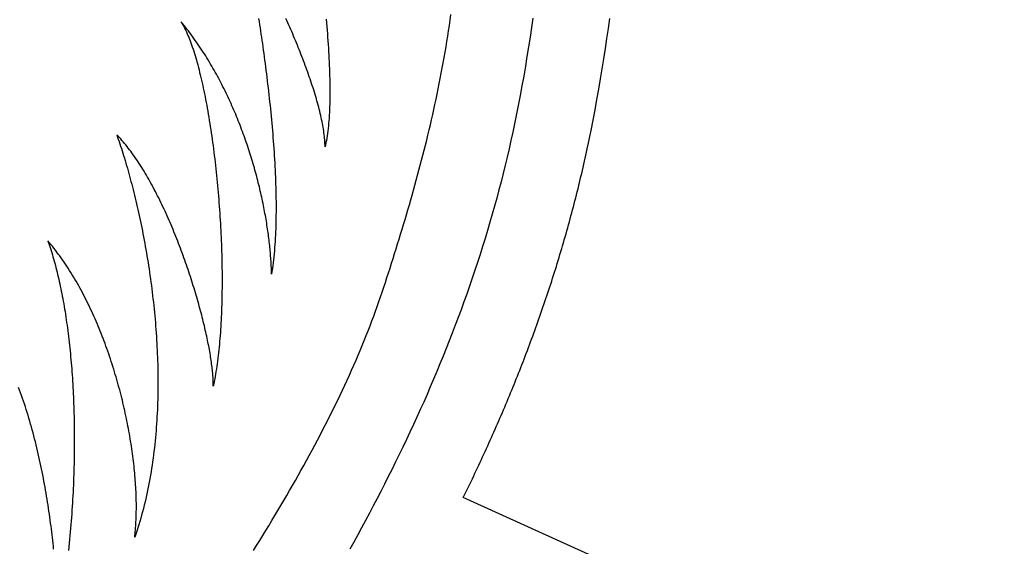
# Model space of a CAD drawing. Extents: x 5 to 105, y 2 to 136.
# Drawn here: x 87.6 to 104.4, y 55.57 to 64.69 of the extents above; entities that cross this region are included whole.
import ezdxf

# ---------------------------------------------------------------- set-up
doc = ezdxf.new("R2010")
doc.units = 0
doc.layers.get('0').update_dxf_attribs({"linetype": 'CONTINUOUS'})

msp = doc.modelspace()

# ---------------------------------------------------------------- linework, layer by layer
at = {"color": 7}
msp.add_lwpolyline([(104.3995, 52.2937), (95.2693, 56.4291)], dxfattribs=at)
for points in [[(91.735, 64.7024, 0), (91.7431, 64.6502, 0), (91.7512, 64.5975, 0), (91.7593, 64.5442, 0), (91.7674, 64.4903, 0), (91.7754, 64.436, 0), (91.7835, 64.3811, 0), (91.7915, 64.3258, 0), (91.7995, 64.2699, 0), (91.8075, 64.2137, 0), (91.8154, 64.1569, 0), (91.8233, 64.0998, 0), (91.8311, 64.0423, 0), (91.8389, 63.9843, 0), (91.8466, 63.926, 0), (91.8543, 63.8674, 0), (91.8618, 63.8084, 0), (91.8693, 63.7491, 0), (91.8767, 63.6895, 0), (91.884, 63.6296, 0), (91.8912, 63.5694, 0), (91.8983, 63.509, 0), (91.9053, 63.4484, 0), (91.9121, 63.3875, 0), (91.9189, 63.3264, 0), (91.9255, 63.2652, 0), (91.932, 63.2037, 0), (91.9384, 63.1421, 0), (91.9446, 63.0804, 0), (91.9506, 63.0186, 0), (91.9565, 62.9567, 0), (91.9622, 62.8946, 0), (91.9678, 62.8326, 0), (91.9732, 62.7704, 0), (91.9784, 62.7082, 0), (91.9834, 62.6461, 0), (91.9883, 62.5839, 0), (91.9929, 62.5217, 0), (91.9973, 62.4596, 0), (92.0016, 62.3975, 0), (92.0056, 62.3354, 0), (92.0094, 62.2735, 0), (92.0129, 62.2117, 0), (92.0163, 62.1499, 0), (92.0194, 62.0884, 0), (92.0222, 62.0269, 0), (92.0248, 61.9657, 0), (92.0272, 61.9046, 0), (92.0293, 61.8437, 0), (92.0311, 61.783, 0), (92.0326, 61.7226, 0), (92.0339, 61.6624, 0), (92.0349, 61.6025, 0), (92.0356, 61.5429, 0), (92.036, 61.4835, 0), (92.0361, 61.4245, 0), (92.0359, 61.3659, 0), (92.0354, 61.3076, 0), (92.0345, 61.2496, 0), (92.0334, 61.192, 0), (92.0319, 61.1349, 0), (92.0301, 61.0782, 0), (92.0279, 61.0219, 0), (92.0254, 60.966, 0), (92.0225, 60.9106, 0), (92.0193, 60.8557, 0), (92.0157, 60.8013, 0), (92.0117, 60.7475, 0), (92.0074, 60.6941, 0), (92.0027, 60.6414, 0), (91.9975, 60.5892, 0), (91.992, 60.5376, 0), (91.9861, 60.4865, 0), (91.9798, 60.4362, 0), (91.9731, 60.3864, 0), (91.966, 60.3373, 0), (91.9584, 60.2889, 0)], [(92.8838, 62.4892, 0), (92.8831, 62.5177, 0), (92.8819, 62.5466, 0), (92.8801, 62.576, 0), (92.8779, 62.6058, 0), (92.8752, 62.6361, 0), (92.872, 62.6668, 0), (92.8683, 62.698, 0), (92.8642, 62.7296, 0), (92.8597, 62.7616, 0), (92.8547, 62.794, 0), (92.8493, 62.8267, 0), (92.8434, 62.8599, 0), (92.8372, 62.8934, 0), (92.8305, 62.9272, 0), (92.8235, 62.9614, 0), (92.816, 62.9959, 0), (92.8082, 63.0308, 0), (92.8, 63.0659, 0), (92.7914, 63.1013, 0), (92.7824, 63.1371, 0), (92.7732, 63.173, 0), (92.7635, 63.2093, 0), (92.7536, 63.2458, 0), (92.7433, 63.2825, 0), (92.7327, 63.3195, 0), (92.7218, 63.3566, 0), (92.7106, 63.394, 0), (92.6991, 63.4316, 0), (92.6873, 63.4693, 0), (92.6752, 63.5072, 0), (92.6629, 63.5453, 0), (92.6503, 63.5835, 0), (92.6374, 63.6219, 0), (92.6243, 63.6603, 0), (92.611, 63.6989, 0), (92.5974, 63.7376, 0), (92.5837, 63.7764, 0), (92.5697, 63.8153, 0), (92.5555, 63.8542, 0), (92.5411, 63.8932, 0), (92.5265, 63.9322, 0), (92.5118, 63.9712, 0), (92.4968, 64.0103, 0), (92.4818, 64.0494, 0), (92.4665, 64.0885, 0), (92.4511, 64.1276, 0), (92.4356, 64.1666, 0), (92.4199, 64.2056, 0), (92.4042, 64.2446, 0), (92.3883, 64.2835, 0), (92.3723, 64.3224, 0), (92.3562, 64.3611, 0), (92.34, 64.3998, 0), (92.3237, 64.4384, 0), (92.3074, 64.4768, 0), (92.291, 64.5151, 0), (92.2745, 64.5533, 0), (92.258, 64.5914, 0), (92.2414, 64.6293, 0), (92.2248, 64.667, 0), (92.2082, 64.7045, 0)], [(92.9024, 64.6935, 0), (92.9079, 64.6302, 0), (92.9131, 64.5672, 0), (92.9181, 64.5043, 0), (92.923, 64.4418, 0), (92.9276, 64.3795, 0), (92.9319, 64.3176, 0), (92.936, 64.256, 0), (92.9399, 64.1948, 0), (92.9436, 64.134, 0), (92.9469, 64.0735, 0), (92.9501, 64.0135, 0), (92.9529, 63.954, 0), (92.9555, 63.8949, 0), (92.9578, 63.8363, 0), (92.9598, 63.7783, 0), (92.9616, 63.7208, 0), (92.963, 63.6638, 0), (92.9641, 63.6075, 0), (92.9649, 63.5517, 0), (92.9654, 63.4966, 0), (92.9656, 63.4421, 0), (92.9654, 63.3883, 0), (92.965, 63.3352, 0), (92.9641, 63.2829, 0), (92.963, 63.2313, 0), (92.9614, 63.1804, 0), (92.9595, 63.1303, 0), (92.9573, 63.0811, 0), (92.9547, 63.0327, 0), (92.9517, 62.9851, 0), (92.9483, 62.9384, 0), (92.9445, 62.8926, 0), (92.9403, 62.8478, 0), (92.9357, 62.8038, 0), (92.9307, 62.7609, 0), (92.9253, 62.7189, 0), (92.9195, 62.678, 0), (92.9133, 62.6381, 0), (92.9066, 62.5992, 0), (92.8994, 62.5615, 0), (92.8919, 62.5248, 0), (92.8838, 62.4892, 0)], [(93.8708, 59.9804, 0), (93.898, 60.063, 0), (93.9251, 60.1457, 0), (93.952, 60.2285, 0), (93.9788, 60.3114, 0), (94.0056, 60.3945, 0), (94.0322, 60.4776, 0), (94.0587, 60.5609, 0), (94.085, 60.6443, 0), (94.1112, 60.7278, 0), (94.1372, 60.8114, 0), (94.1631, 60.8951, 0), (94.1889, 60.979, 0), (94.2145, 61.0631, 0), (94.2399, 61.1473, 0), (94.2651, 61.2316, 0), (94.2901, 61.3161, 0), (94.315, 61.4007, 0), (94.3396, 61.4855, 0), (94.3641, 61.5705, 0), (94.3883, 61.6556, 0), (94.4124, 61.7409, 0), (94.4362, 61.8263, 0), (94.4597, 61.912, 0), (94.4831, 61.9978, 0), (94.5062, 62.0839, 0), (94.5291, 62.1701, 0), (94.5517, 62.2565, 0), (94.574, 62.3431, 0), (94.5961, 62.4299, 0), (94.6179, 62.5169, 0), (94.6395, 62.6041, 0), (94.6608, 62.6916, 0), (94.6817, 62.7793, 0), (94.7024, 62.8671, 0), (94.7228, 62.9553, 0), (94.7429, 63.0436, 0), (94.7626, 63.1322, 0), (94.7821, 63.221, 0), (94.8012, 63.3101, 0), (94.8199, 63.3994, 0), (94.8384, 63.4889, 0), (94.8565, 63.5788, 0), (94.8742, 63.6688, 0), (94.8916, 63.7592, 0), (94.9087, 63.8498, 0), (94.9253, 63.9406, 0), (94.9416, 64.0318, 0), (94.9575, 64.1232, 0), (94.9731, 64.2149, 0), (94.9882, 64.3069, 0), (95.0029, 64.3992, 0), (95.0173, 64.4918, 0), (95.0312, 64.5847, 0), (95.0447, 64.6779, 0), (95.0577, 64.7714, 0)], [(96.4733, 64.7127, 0), (96.4497, 64.5474, 0), (96.425, 64.3815, 0), (96.3991, 64.2148, 0), (96.3722, 64.0475, 0), (96.3442, 63.8796, 0), (96.315, 63.7109, 0), (96.2847, 63.5416, 0), (96.2533, 63.3715, 0), (96.2207, 63.2008, 0), (96.187, 63.0294, 0)], [(97.4788, 62.7707, 0), (97.5141, 62.9499, 0), (97.5482, 63.1284, 0), (97.5811, 63.3061, 0), (97.6128, 63.4831, 0), (97.6433, 63.6594, 0), (97.6727, 63.8349, 0), (97.7009, 64.0096, 0), (97.7279, 64.1837, 0), (97.7538, 64.357, 0), (97.7786, 64.5296, 0), (97.8023, 64.7015, 0)], [(91.9584, 60.2889, 0), (91.9578, 60.3157, 0), (91.9571, 60.3429, 0), (91.9562, 60.3703, 0), (91.9552, 60.398, 0), (91.954, 60.426, 0), (91.9526, 60.4543, 0), (91.951, 60.4828, 0), (91.9493, 60.5116, 0), (91.9475, 60.5406, 0), (91.9454, 60.5699, 0), (91.9432, 60.5995, 0), (91.9409, 60.6293, 0), (91.9383, 60.6593, 0), (91.9356, 60.6896, 0), (91.9327, 60.7201, 0), (91.9297, 60.7508, 0), (91.9265, 60.7818, 0), (91.9231, 60.813, 0), (91.9195, 60.8444, 0), (91.9158, 60.876, 0), (91.9119, 60.9078, 0), (91.9078, 60.9398, 0), (91.9036, 60.9721, 0), (91.8991, 61.0045, 0), (91.8945, 61.0371, 0), (91.8898, 61.07, 0), (91.8848, 61.103, 0), (91.8797, 61.1361, 0), (91.8744, 61.1695, 0), (91.8689, 61.203, 0), (91.8632, 61.2368, 0), (91.8574, 61.2706, 0), (91.8513, 61.3047, 0), (91.8451, 61.3388, 0), (91.8388, 61.3732, 0), (91.8322, 61.4077, 0), (91.8254, 61.4423, 0), (91.8185, 61.4771, 0), (91.8114, 61.512, 0), (91.8041, 61.5471, 0), (91.7966, 61.5822, 0), (91.7889, 61.6175, 0), (91.7811, 61.653, 0), (91.773, 61.6885, 0), (91.7648, 61.7242, 0), (91.7564, 61.7599, 0), (91.7478, 61.7958, 0), (91.739, 61.8318, 0), (91.73, 61.8678, 0), (91.7208, 61.904, 0), (91.7115, 61.9403, 0), (91.7019, 61.9766, 0), (91.6921, 62.013, 0), (91.6822, 62.0495, 0), (91.6721, 62.0861, 0), (91.6617, 62.1227, 0), (91.6512, 62.1594, 0), (91.6405, 62.1962, 0), (91.6296, 62.233, 0), (91.6185, 62.2698, 0), (91.6072, 62.3068, 0), (91.5957, 62.3437, 0), (91.584, 62.3807, 0), (91.5721, 62.4178, 0), (91.56, 62.4548, 0), (91.5477, 62.4919, 0), (91.5352, 62.529, 0), (91.5225, 62.5662, 0), (91.5096, 62.6033, 0), (91.4965, 62.6405, 0), (91.4831, 62.6777, 0), (91.4696, 62.7149, 0), (91.4559, 62.7521, 0), (91.442, 62.7892, 0), (91.4279, 62.8264, 0), (91.4135, 62.8636, 0), (91.399, 62.9007, 0), (91.3843, 62.9378, 0), (91.3693, 62.9749, 0), (91.3541, 63.012, 0), (91.3388, 63.0491, 0), (91.3232, 63.0861, 0), (91.3074, 63.123, 0), (91.2914, 63.1599, 0), (91.2752, 63.1968, 0), (91.2588, 63.2336, 0), (91.2421, 63.2704, 0), (91.2253, 63.3071, 0), (91.2082, 63.3437, 0), (91.191, 63.3803, 0), (91.1735, 63.4168, 0), (91.1558, 63.4532, 0), (91.1378, 63.4896, 0), (91.1197, 63.5258, 0), (91.1013, 63.562, 0), (91.0828, 63.5981, 0), (91.064, 63.634, 0), (91.045, 63.6699, 0), (91.0257, 63.7057, 0), (91.0063, 63.7413, 0), (90.9866, 63.7769, 0), (90.9667, 63.8123, 0), (90.9466, 63.8476, 0), (90.9263, 63.8828, 0), (90.9057, 63.9179, 0), (90.8849, 63.9528, 0), (90.8639, 63.9876, 0), (90.8427, 64.0222, 0), (90.8212, 64.0567, 0), (90.7995, 64.0911, 0), (90.7776, 64.1253, 0), (90.7554, 64.1593, 0), (90.7331, 64.1932, 0), (90.7105, 64.2269, 0), (90.6876, 64.2605, 0), (90.6646, 64.2938, 0), (90.6413, 64.327, 0), (90.6178, 64.36, 0), (90.594, 64.3929, 0), (90.57, 64.4255, 0), (90.5458, 64.458, 0), (90.5214, 64.4902, 0), (90.4967, 64.5223, 0), (90.4718, 64.5541, 0), (90.4466, 64.5857, 0), (90.4212, 64.6171, 0), (90.3956, 64.6483, 0)], [(90.3956, 64.6483, 0), (90.4091, 64.626, 0), (90.4226, 64.6026, 0), (90.436, 64.5782, 0), (90.4493, 64.5528, 0), (90.4625, 64.5265, 0), (90.4756, 64.4992, 0), (90.4887, 64.471, 0), (90.5016, 64.4418, 0), (90.5144, 64.4118, 0), (90.5272, 64.3808, 0), (90.5398, 64.3489, 0), (90.5523, 64.3162, 0), (90.5648, 64.2826, 0), (90.5771, 64.2482, 0), (90.5893, 64.2129, 0), (90.6015, 64.1769, 0), (90.6135, 64.14, 0), (90.6254, 64.1023, 0), (90.6372, 64.0639, 0), (90.6489, 64.0247, 0), (90.6604, 63.9847, 0), (90.6719, 63.944, 0), (90.6832, 63.9026, 0), (90.6945, 63.8605, 0), (90.7056, 63.8177, 0), (90.7165, 63.7743, 0), (90.7274, 63.7301, 0), (90.7382, 63.6853, 0), (90.7488, 63.6399, 0), (90.7593, 63.5939, 0), (90.7696, 63.5472, 0), (90.7799, 63.5, 0), (90.79, 63.4522, 0), (90.7999, 63.4038, 0), (90.8098, 63.3548, 0), (90.8195, 63.3053, 0), (90.829, 63.2553, 0), (90.8385, 63.2048, 0), (90.8478, 63.1538, 0), (90.8569, 63.1023, 0), (90.8659, 63.0504, 0), (90.8748, 62.9979, 0), (90.8835, 62.9451, 0), (90.8921, 62.8918, 0), (90.9005, 62.8381, 0), (90.9088, 62.784, 0), (90.9169, 62.7295, 0), (90.9249, 62.6747, 0), (90.9327, 62.6195, 0), (90.9404, 62.5639, 0), (90.9479, 62.508, 0), (90.9552, 62.4518, 0), (90.9624, 62.3953, 0), (90.9694, 62.3386, 0), (90.9763, 62.2815, 0), (90.983, 62.2242, 0), (90.9896, 62.1666, 0), (90.9959, 62.1088, 0), (91.0021, 62.0508, 0), (91.0082, 61.9926, 0), (91.014, 61.9342, 0), (91.0197, 61.8756, 0), (91.0252, 61.8168, 0), (91.0306, 61.7579, 0), (91.0358, 61.6989, 0), (91.0407, 61.6398, 0), (91.0455, 61.5805, 0), (91.0502, 61.5212, 0), (91.0546, 61.4617, 0), (91.0589, 61.4022, 0), (91.063, 61.3427, 0), (91.0668, 61.2831, 0), (91.0705, 61.2235, 0), (91.0741, 61.1639, 0), (91.0774, 61.1043, 0), (91.0805, 61.0447, 0), (91.0834, 60.9851, 0), (91.0862, 60.9256, 0), (91.0887, 60.8661, 0), (91.0911, 60.8068, 0), (91.0932, 60.7475, 0), (91.0951, 60.6883, 0), (91.0969, 60.6292, 0), (91.0984, 60.5703, 0), (91.0997, 60.5115, 0), (91.1009, 60.4528, 0), (91.1018, 60.3944, 0), (91.1025, 60.3361, 0), (91.103, 60.278, 0), (91.1033, 60.2201, 0), (91.1033, 60.1625, 0), (91.1032, 60.1051, 0), (91.1028, 60.0479, 0), (91.1022, 59.991, 0), (91.1014, 59.9344, 0), (91.1004, 59.8781, 0), (91.0991, 59.8221, 0), (91.0977, 59.7665, 0), (91.0959, 59.7112, 0), (91.094, 59.6562, 0), (91.0919, 59.6016, 0), (91.0895, 59.5473, 0), (91.0869, 59.4935, 0), (91.084, 59.4401, 0), (91.0809, 59.3871, 0), (91.0776, 59.3345, 0), (91.074, 59.2824, 0), (91.0702, 59.2307, 0), (91.0662, 59.1796, 0), (91.0619, 59.1289, 0), (91.0574, 59.0787, 0), (91.0526, 59.029, 0), (91.0476, 58.9799, 0), (91.0423, 58.9313, 0), (91.0368, 58.8833, 0), (91.0311, 58.8359, 0), (91.025, 58.789, 0), (91.0188, 58.7428, 0), (91.0123, 58.6971, 0), (91.0055, 58.6521, 0), (90.9984, 58.6078, 0), (90.9911, 58.5641, 0), (90.9836, 58.521, 0), (90.9758, 58.4787, 0), (90.9677, 58.437, 0), (90.9593, 58.3961, 0), (90.9507, 58.3559, 0)], [(96.1869, 63.0294, 0), (96.1575, 62.885, 0), (96.1272, 62.741, 0), (96.0959, 62.5975, 0), (96.0636, 62.4543, 0), (96.0304, 62.3115, 0), (95.9963, 62.1692, 0), (95.9612, 62.0272, 0), (95.9253, 61.8857, 0), (95.8885, 61.7446, 0), (95.8507, 61.6038, 0), (95.8121, 61.4635, 0), (95.7726, 61.3235, 0), (95.7323, 61.184, 0), (95.6911, 61.0449, 0), (95.6491, 60.9061, 0), (95.6062, 60.7678, 0), (95.5625, 60.6298, 0), (95.518, 60.4922, 0), (95.4726, 60.355, 0), (95.4265, 60.2182, 0), (95.3796, 60.0818, 0), (95.3319, 59.9458, 0), (95.2835, 59.8101, 0), (95.2342, 59.6748, 0), (95.1842, 59.5399, 0), (95.1335, 59.4054, 0), (95.082, 59.2713, 0), (95.0298, 59.1375, 0), (94.9769, 59.0041, 0), (94.9233, 58.8711, 0), (94.869, 58.7384, 0), (94.814, 58.6061, 0), (94.7583, 58.4742, 0), (94.7019, 58.3426, 0), (94.6449, 58.2114, 0), (94.5872, 58.0806, 0), (94.5288, 57.9501, 0), (94.4699, 57.82, 0), (94.4103, 57.6902, 0), (94.35, 57.5608, 0), (94.2892, 57.4318, 0), (94.2278, 57.3031, 0), (94.1657, 57.1747, 0), (94.1031, 57.0467, 0), (94.0399, 56.9191, 0), (93.9762, 56.7917, 0), (93.9118, 56.6648, 0), (93.847, 56.5382, 0), (93.7816, 56.4119, 0), (93.7156, 56.2859, 0), (93.6492, 56.1603, 0), (93.5822, 56.0351, 0), (93.5148, 55.9101, 0), (93.4468, 55.7855, 0), (93.3783, 55.6613, 0), (93.3094, 55.5373, 0)], [(90.9507, 58.3559, 0), (90.9511, 58.3757, 0), (90.9511, 58.396, 0), (90.9509, 58.4171, 0), (90.9504, 58.4387, 0), (90.9496, 58.4609, 0), (90.9486, 58.4837, 0), (90.9473, 58.5071, 0), (90.9457, 58.5311, 0), (90.9438, 58.5556, 0), (90.9417, 58.5807, 0), (90.9393, 58.6064, 0), (90.9366, 58.6325, 0), (90.9337, 58.6592, 0), (90.9305, 58.6865, 0), (90.9271, 58.7142, 0), (90.9234, 58.7424, 0), (90.9194, 58.7711, 0), (90.9152, 58.8003, 0), (90.9107, 58.83, 0), (90.906, 58.8601, 0), (90.901, 58.8907, 0), (90.8958, 58.9217, 0), (90.8903, 58.9531, 0), (90.8846, 58.985, 0), (90.8787, 59.0172, 0), (90.8725, 59.0499, 0), (90.866, 59.0829, 0), (90.8593, 59.1164, 0), (90.8524, 59.1502, 0), (90.8453, 59.1843, 0), (90.8379, 59.2188, 0), (90.8302, 59.2537, 0), (90.8224, 59.2889, 0), (90.8143, 59.3244, 0), (90.806, 59.3602, 0), (90.7974, 59.3964, 0), (90.7887, 59.4328, 0), (90.7797, 59.4695, 0), (90.7705, 59.5065, 0), (90.7611, 59.5437, 0), (90.7514, 59.5812, 0), (90.7416, 59.619, 0), (90.7315, 59.657, 0), (90.7212, 59.6952, 0), (90.7107, 59.7336, 0), (90.7, 59.7722, 0), (90.6891, 59.811, 0), (90.6779, 59.8501, 0), (90.6666, 59.8892, 0), (90.6551, 59.9286, 0), (90.6434, 59.9681, 0), (90.6314, 60.0078, 0), (90.6193, 60.0476, 0), (90.607, 60.0875, 0), (90.5944, 60.1275, 0), (90.5817, 60.1677, 0), (90.5688, 60.208, 0), (90.5557, 60.2483, 0), (90.5424, 60.2887, 0), (90.5289, 60.3292, 0), (90.5153, 60.3698, 0), (90.5014, 60.4104, 0), (90.4874, 60.451, 0), (90.4732, 60.4917, 0), (90.4588, 60.5324, 0), (90.4442, 60.5732, 0), (90.4295, 60.6139, 0), (90.4146, 60.6546, 0), (90.3995, 60.6953, 0), (90.3842, 60.7359, 0), (90.3688, 60.7766, 0), (90.3532, 60.8172, 0), (90.3374, 60.8577, 0), (90.3215, 60.8982, 0), (90.3054, 60.9385, 0), (90.2892, 60.9789, 0), (90.2728, 61.0191, 0), (90.2562, 61.0592, 0), (90.2395, 61.0992, 0), (90.2226, 61.139, 0), (90.2056, 61.1788, 0), (90.1884, 61.2184, 0), (90.1711, 61.2578, 0), (90.1536, 61.2971, 0), (90.136, 61.3362, 0), (90.1182, 61.3751, 0), (90.1003, 61.4138, 0), (90.0822, 61.4524, 0), (90.064, 61.4907, 0), (90.0457, 61.5288, 0), (90.0272, 61.5667, 0), (90.0086, 61.6043, 0), (89.9899, 61.6417, 0), (89.971, 61.6788, 0), (89.952, 61.7156, 0), (89.9329, 61.7522, 0), (89.9136, 61.7885, 0), (89.8942, 61.8245, 0), (89.8747, 61.8602, 0), (89.8551, 61.8955, 0), (89.8354, 61.9306, 0), (89.8155, 61.9653, 0), (89.7955, 61.9996, 0), (89.7754, 62.0336, 0), (89.7552, 62.0672, 0), (89.7349, 62.1005, 0), (89.7144, 62.1334, 0), (89.6939, 62.1658, 0), (89.6732, 62.1979, 0), (89.6525, 62.2296, 0), (89.6316, 62.2608, 0), (89.6107, 62.2916, 0), (89.5896, 62.3219, 0), (89.5684, 62.3518, 0), (89.5472, 62.3813, 0), (89.5258, 62.4102, 0), (89.5044, 62.4387, 0), (89.4828, 62.4667, 0), (89.4612, 62.4942, 0), (89.4395, 62.5212, 0), (89.4176, 62.5476, 0), (89.3957, 62.5736, 0), (89.3738, 62.5989, 0), (89.3517, 62.6238, 0), (89.3295, 62.648, 0), (89.3073, 62.6718, 0), (89.285, 62.6949, 0)], [(89.285, 62.6949, 0), (89.2981, 62.6572, 0), (89.3112, 62.619, 0), (89.3243, 62.5802, 0), (89.3374, 62.5409, 0), (89.3505, 62.501, 0), (89.3636, 62.4606, 0), (89.3766, 62.4197, 0), (89.3896, 62.3783, 0), (89.4026, 62.3364, 0), (89.4155, 62.294, 0), (89.4284, 62.2511, 0), (89.4413, 62.2078, 0), (89.4541, 62.1639, 0), (89.4668, 62.1196, 0), (89.4795, 62.0748, 0), (89.4922, 62.0295, 0), (89.5047, 61.9838, 0), (89.5172, 61.9377, 0), (89.5297, 61.8911, 0), (89.542, 61.8441, 0), (89.5543, 61.7967, 0), (89.5665, 61.7488, 0), (89.5786, 61.7006, 0), (89.5906, 61.6519, 0), (89.6026, 61.6028, 0), (89.6144, 61.5534, 0), (89.6261, 61.5035, 0), (89.6377, 61.4533, 0), (89.6492, 61.4028, 0), (89.6606, 61.3518, 0), (89.6719, 61.3005, 0), (89.683, 61.2489, 0), (89.694, 61.1969, 0), (89.7049, 61.1446, 0), (89.7157, 61.0919, 0), (89.7263, 61.0389, 0), (89.7368, 60.9856, 0), (89.7471, 60.932, 0), (89.7572, 60.8781, 0), (89.7673, 60.8239, 0), (89.7771, 60.7694, 0), (89.7868, 60.7147, 0), (89.7963, 60.6596, 0), (89.8057, 60.6043, 0), (89.8149, 60.5488, 0), (89.8239, 60.4929, 0), (89.8327, 60.4368, 0), (89.8413, 60.3805, 0), (89.8497, 60.324, 0), (89.858, 60.2672, 0), (89.866, 60.2102, 0), (89.8739, 60.153, 0), (89.8815, 60.0956, 0), (89.8889, 60.0379, 0), (89.8962, 59.9801, 0), (89.9031, 59.9221, 0), (89.9099, 59.8639, 0), (89.9165, 59.8056, 0), (89.9228, 59.747, 0), (89.9289, 59.6883, 0), (89.9347, 59.6295, 0), (89.9403, 59.5705, 0), (89.9456, 59.5114, 0), (89.9507, 59.4521, 0), (89.9556, 59.3927, 0), (89.9602, 59.3332, 0), (89.9645, 59.2736, 0), (89.9686, 59.2139, 0), (89.9723, 59.1541, 0), (89.9759, 59.0941, 0), (89.9791, 59.0341, 0), (89.982, 58.974, 0), (89.9847, 58.9139, 0), (89.9871, 58.8537, 0), (89.9892, 58.7934, 0), (89.991, 58.733, 0), (89.9924, 58.6727, 0), (89.9936, 58.6122, 0), (89.9945, 58.5518, 0), (89.995, 58.4913, 0), (89.9953, 58.4308, 0), (89.9952, 58.3703, 0), (89.9948, 58.3098, 0), (89.994, 58.2493, 0), (89.993, 58.1888, 0), (89.9915, 58.1283, 0), (89.9898, 58.0678, 0), (89.9877, 58.0074, 0), (89.9852, 57.947, 0), (89.9824, 57.8866, 0), (89.9793, 57.8263, 0), (89.9757, 57.766, 0), (89.9718, 57.7059, 0), (89.9676, 57.6457, 0), (89.9629, 57.5857, 0), (89.9579, 57.5257, 0), (89.9525, 57.4658, 0), (89.9468, 57.406, 0), (89.9406, 57.3464, 0), (89.934, 57.2868, 0), (89.9271, 57.2273, 0), (89.9197, 57.168, 0), (89.9119, 57.1088, 0), (89.9038, 57.0497, 0), (89.8952, 56.9908, 0), (89.8862, 56.9321, 0), (89.8767, 56.8734, 0), (89.8669, 56.815, 0), (89.8566, 56.7567, 0), (89.8459, 56.6986, 0), (89.8347, 56.6407, 0), (89.8231, 56.5829, 0), (89.8111, 56.5254, 0), (89.7986, 56.4681, 0), (89.7856, 56.411, 0), (89.7722, 56.3541, 0), (89.7584, 56.2974, 0), (89.7441, 56.2409, 0), (89.7293, 56.1847, 0), (89.714, 56.1288, 0), (89.6983, 56.0731, 0), (89.682, 56.0176, 0), (89.6653, 55.9624, 0), (89.6481, 55.9075, 0), (89.6304, 55.8528, 0), (89.6122, 55.7985, 0), (89.5935, 55.7444, 0)], [(95.2693, 56.4291, 0), (95.2923, 56.4757, 0), (95.3152, 56.5224, 0), (95.338, 56.5692, 0), (95.3608, 56.616, 0), (95.3835, 56.6628, 0), (95.4061, 56.7097, 0), (95.4286, 56.7567, 0), (95.4511, 56.8037, 0), (95.4735, 56.8507, 0), (95.4958, 56.8978, 0), (95.518, 56.9449, 0), (95.5402, 56.9921, 0), (95.5623, 57.0394, 0), (95.5843, 57.0867, 0), (95.6062, 57.134, 0), (95.6281, 57.1814, 0), (95.6499, 57.2288, 0), (95.6716, 57.2763, 0), (95.6932, 57.3238, 0), (95.7147, 57.3714, 0), (95.7362, 57.4191, 0), (95.7576, 57.4668, 0), (95.7789, 57.5145, 0), (95.8001, 57.5623, 0), (95.8213, 57.6101, 0), (95.8423, 57.658, 0), (95.8633, 57.7059, 0), (95.8842, 57.7539, 0), (95.905, 57.802, 0), (95.9257, 57.8501, 0), (95.9464, 57.8982, 0), (95.967, 57.9464, 0), (95.9874, 57.9946, 0), (96.0078, 58.0429, 0), (96.0282, 58.0913, 0), (96.0484, 58.1397, 0), (96.0685, 58.1881, 0), (96.0886, 58.2366, 0), (96.1085, 58.2852, 0), (96.1284, 58.3338, 0), (96.1482, 58.3824, 0), (96.1679, 58.4312, 0), (96.1875, 58.4799, 0), (96.2071, 58.5287, 0), (96.2265, 58.5776, 0), (96.2458, 58.6265, 0), (96.2651, 58.6755, 0), (96.2843, 58.7245, 0), (96.3034, 58.7736, 0), (96.3223, 58.8227, 0), (96.3412, 58.8719, 0), (96.36, 58.9211, 0), (96.3787, 58.9704, 0), (96.3974, 59.0197, 0), (96.4159, 59.0691, 0), (96.4343, 59.1186, 0), (96.4527, 59.1681, 0), (96.4709, 59.2176, 0), (96.4891, 59.2672, 0), (96.5071, 59.3169, 0), (96.5251, 59.3666, 0), (96.5429, 59.4164, 0), (96.5607, 59.4662, 0), (96.5784, 59.516, 0), (96.5959, 59.566, 0), (96.6134, 59.616, 0), (96.6308, 59.666, 0), (96.6481, 59.7161, 0), (96.6652, 59.7662, 0), (96.6823, 59.8164, 0), (96.6993, 59.8667, 0), (96.7162, 59.917, 0), (96.733, 59.9674, 0), (96.7496, 60.0178, 0), (96.7662, 60.0682, 0), (96.7827, 60.1188, 0), (96.7991, 60.1694, 0), (96.8153, 60.22, 0), (96.8315, 60.2707, 0), (96.8476, 60.3214, 0), (96.8635, 60.3722, 0), (96.8794, 60.4231, 0), (96.8952, 60.474, 0), (96.9108, 60.525, 0), (96.9263, 60.576, 0), (96.9418, 60.6271, 0), (96.9571, 60.6782, 0), (96.9723, 60.7294, 0), (96.9875, 60.7807, 0), (97.0025, 60.832, 0), (97.0174, 60.8833, 0), (97.0322, 60.9348, 0), (97.0469, 60.9862, 0), (97.0614, 61.0378, 0), (97.0759, 61.0894, 0), (97.0903, 61.141, 0), (97.1045, 61.1927, 0), (97.1186, 61.2445, 0), (97.1327, 61.2963, 0), (97.1466, 61.3482, 0), (97.1604, 61.4001, 0), (97.1741, 61.4521, 0), (97.1877, 61.5041, 0), (97.2011, 61.5562, 0), (97.2145, 61.6084, 0), (97.2277, 61.6606, 0), (97.2409, 61.7129, 0), (97.2539, 61.7652, 0), (97.2668, 61.8176, 0), (97.2795, 61.8701, 0), (97.2922, 61.9226, 0), (97.3048, 61.9752, 0), (97.3172, 62.0278, 0), (97.3295, 62.0805, 0), (97.3417, 62.1332, 0), (97.3538, 62.186, 0), (97.3657, 62.2389, 0), (97.3776, 62.2918, 0), (97.3893, 62.3448, 0), (97.4009, 62.3978, 0), (97.4124, 62.4509, 0), (97.4238, 62.504, 0), (97.435, 62.5573, 0), (97.4461, 62.6105, 0), (97.4571, 62.6639, 0), (97.468, 62.7173, 0), (97.4788, 62.7707, 0)], [(89.5935, 55.7444, 0), (89.5973, 55.7762, 0), (89.6008, 55.8084, 0), (89.604, 55.841, 0), (89.607, 55.874, 0), (89.6097, 55.9074, 0), (89.6122, 55.9412, 0), (89.6144, 55.9754, 0), (89.6163, 56.0099, 0), (89.618, 56.0448, 0), (89.6194, 56.0801, 0), (89.6206, 56.1157, 0), (89.6215, 56.1517, 0), (89.6222, 56.188, 0), (89.6226, 56.2247, 0), (89.6227, 56.2616, 0), (89.6226, 56.2989, 0), (89.6223, 56.3365, 0), (89.6216, 56.3744, 0), (89.6208, 56.4127, 0), (89.6196, 56.4512, 0), (89.6183, 56.49, 0), (89.6166, 56.529, 0), (89.6147, 56.5684, 0), (89.6126, 56.608, 0), (89.6102, 56.6479, 0), (89.6075, 56.688, 0), (89.6046, 56.7284, 0), (89.6015, 56.769, 0), (89.5981, 56.8098, 0), (89.5944, 56.8509, 0), (89.5905, 56.8922, 0), (89.5864, 56.9337, 0), (89.582, 56.9754, 0), (89.5773, 57.0174, 0), (89.5724, 57.0595, 0), (89.5672, 57.1018, 0), (89.5618, 57.1442, 0), (89.5562, 57.1869, 0), (89.5503, 57.2297, 0), (89.5441, 57.2727, 0), (89.5377, 57.3158, 0), (89.5311, 57.3591, 0), (89.5242, 57.4025, 0), (89.517, 57.4461, 0), (89.5096, 57.4897, 0), (89.502, 57.5335, 0), (89.4941, 57.5774, 0), (89.486, 57.6215, 0), (89.4776, 57.6656, 0), (89.469, 57.7098, 0), (89.4601, 57.7541, 0), (89.451, 57.7985, 0), (89.4417, 57.8429, 0), (89.4321, 57.8874, 0), (89.4222, 57.932, 0), (89.4121, 57.9766, 0), (89.4018, 58.0213, 0), (89.3912, 58.066, 0), (89.3804, 58.1108, 0), (89.3694, 58.1555, 0), (89.3581, 58.2003, 0), (89.3465, 58.2451, 0), (89.3348, 58.2899, 0), (89.3227, 58.3347, 0), (89.3105, 58.3795, 0), (89.298, 58.4243, 0), (89.2852, 58.4691, 0), (89.2722, 58.5138, 0), (89.259, 58.5585, 0), (89.2455, 58.6032, 0), (89.2318, 58.6478, 0), (89.2179, 58.6924, 0), (89.2037, 58.7369, 0), (89.1893, 58.7813, 0), (89.1747, 58.8257, 0), (89.1598, 58.87, 0), (89.1446, 58.9142, 0), (89.1293, 58.9583, 0), (89.1137, 59.0023, 0), (89.0978, 59.0462, 0), (89.0817, 59.0899, 0), (89.0654, 59.1336, 0), (89.0489, 59.1771, 0), (89.0321, 59.2205, 0), (89.0151, 59.2638, 0), (88.9978, 59.3069, 0), (88.9804, 59.3498, 0), (88.9626, 59.3926, 0), (88.9447, 59.4353, 0), (88.9265, 59.4777, 0), (88.9081, 59.52, 0), (88.8894, 59.5621, 0), (88.8705, 59.6039, 0), (88.8514, 59.6456, 0), (88.8321, 59.6871, 0), (88.8125, 59.7284, 0), (88.7927, 59.7694, 0), (88.7726, 59.8102, 0), (88.7524, 59.8508, 0), (88.7319, 59.8911, 0), (88.7111, 59.9312, 0), (88.6902, 59.9711, 0), (88.669, 60.0106, 0), (88.6476, 60.0499, 0), (88.6259, 60.089, 0), (88.604, 60.1277, 0), (88.5819, 60.1662, 0), (88.5596, 60.2044, 0), (88.537, 60.2422, 0), (88.5142, 60.2798, 0), (88.4912, 60.317, 0), (88.468, 60.3539, 0), (88.4445, 60.3905, 0), (88.4208, 60.4268, 0), (88.3969, 60.4627, 0), (88.3727, 60.4983, 0), (88.3484, 60.5335, 0), (88.3238, 60.5684, 0), (88.2989, 60.6028, 0), (88.2739, 60.6369, 0), (88.2486, 60.6707, 0), (88.2231, 60.704, 0), (88.1974, 60.737, 0), (88.1715, 60.7695, 0), (88.1453, 60.8016, 0), (88.1189, 60.8334, 0), (88.0923, 60.8647, 0)], [(88.0923, 60.8647, 0), (88.1039, 60.8319, 0), (88.1154, 60.7986, 0), (88.1267, 60.7649, 0), (88.138, 60.7307, 0), (88.1491, 60.696, 0), (88.16, 60.6608, 0), (88.1709, 60.6252, 0), (88.1816, 60.5892, 0), (88.1922, 60.5527, 0), (88.2026, 60.5157, 0), (88.2129, 60.4783, 0), (88.2231, 60.4404, 0), (88.2332, 60.4021, 0), (88.2431, 60.3634, 0), (88.2529, 60.3242, 0), (88.2625, 60.2846, 0), (88.272, 60.2446, 0), (88.2814, 60.2041, 0), (88.2906, 60.1633, 0), (88.2996, 60.122, 0), (88.3086, 60.0803, 0), (88.3174, 60.0382, 0), (88.326, 59.9956, 0), (88.3345, 59.9527, 0), (88.3429, 59.9094, 0), (88.3511, 59.8657, 0), (88.3591, 59.8216, 0), (88.367, 59.7771, 0), (88.3748, 59.7322, 0), (88.3824, 59.6869, 0), (88.3898, 59.6413, 0), (88.3971, 59.5953, 0), (88.4043, 59.5489, 0), (88.4113, 59.5021, 0), (88.4181, 59.455, 0), (88.4247, 59.4075, 0), (88.4313, 59.3596, 0), (88.4376, 59.3114, 0), (88.4438, 59.2629, 0), (88.4498, 59.214, 0), (88.4557, 59.1647, 0), (88.4614, 59.1151, 0), (88.4669, 59.0652, 0), (88.4723, 59.015, 0), (88.4775, 58.9644, 0), (88.4825, 58.9134, 0), (88.4874, 58.8622, 0), (88.492, 58.8106, 0), (88.4966, 58.7588, 0), (88.5009, 58.7066, 0), (88.5051, 58.6541, 0), (88.5091, 58.6012, 0), (88.5129, 58.5481, 0), (88.5165, 58.4947, 0), (88.52, 58.441, 0), (88.5233, 58.387, 0), (88.5264, 58.3327, 0), (88.5293, 58.2781, 0), (88.5321, 58.2233, 0), (88.5346, 58.1681, 0), (88.537, 58.1127, 0), (88.5392, 58.057, 0), (88.5412, 58.0011, 0), (88.5431, 57.9448, 0), (88.5447, 57.8883, 0), (88.5461, 57.8316, 0), (88.5474, 57.7746, 0), (88.5484, 57.7173, 0), (88.5493, 57.6598, 0), (88.55, 57.6021, 0), (88.5505, 57.5441, 0), (88.5508, 57.4859, 0), (88.5509, 57.4274, 0), (88.5508, 57.3687, 0), (88.5505, 57.3098, 0), (88.55, 57.2507, 0), (88.5493, 57.1913, 0), (88.5484, 57.1317, 0), (88.5473, 57.0719, 0), (88.546, 57.0119, 0), (88.5444, 56.9517, 0), (88.5427, 56.8913, 0), (88.5408, 56.8307, 0), (88.5387, 56.7698, 0), (88.5363, 56.7088, 0), (88.5338, 56.6476, 0), (88.531, 56.5862, 0), (88.5281, 56.5247, 0), (88.5249, 56.4629, 0), (88.5215, 56.401, 0), (88.5179, 56.3389, 0), (88.514, 56.2766, 0), (88.51, 56.2142, 0), (88.5057, 56.1516, 0), (88.5013, 56.0888, 0), (88.4966, 56.0259, 0), (88.4916, 55.9629, 0), (88.4865, 55.8996, 0), (88.4811, 55.8363, 0), (88.4755, 55.7728, 0), (88.4697, 55.7091, 0), (88.4637, 55.6454, 0), (88.4574, 55.5815, 0), (88.4509, 55.5174, 0)], [(91.647, 55.5154, 0), (91.7005, 55.6011, 0), (91.7538, 55.687, 0), (91.8067, 55.773, 0), (91.8595, 55.8591, 0), (91.9119, 55.9453, 0), (91.964, 56.0317, 0), (92.0159, 56.1181, 0), (92.0674, 56.2046, 0), (92.1187, 56.2912, 0), (92.1696, 56.3779, 0), (92.2201, 56.4646, 0), (92.2703, 56.5514, 0), (92.3202, 56.6383, 0), (92.3697, 56.7251, 0), (92.4187, 56.812, 0), (92.4674, 56.899, 0), (92.5157, 56.9859, 0), (92.5636, 57.0729, 0), (92.6111, 57.1599, 0), (92.6581, 57.2468, 0), (92.7047, 57.3338, 0), (92.7508, 57.4207, 0), (92.7965, 57.5076, 0), (92.8417, 57.5944, 0), (92.8864, 57.6812, 0), (92.9306, 57.768, 0), (92.9742, 57.8547, 0), (93.0174, 57.9413, 0), (93.0601, 58.0279, 0), (93.1022, 58.1144, 0), (93.1437, 58.2008, 0), (93.1847, 58.2871, 0), (93.2251, 58.3732, 0), (93.265, 58.4593, 0), (93.3042, 58.5453, 0), (93.3429, 58.6311, 0), (93.3809, 58.7168, 0), (93.4183, 58.8023, 0), (93.4551, 58.8877, 0), (93.4913, 58.9729, 0), (93.5267, 59.058, 0), (93.5616, 59.1429, 0), (93.5957, 59.2276, 0), (93.6291, 59.3121, 0), (93.6619, 59.3964, 0), (93.694, 59.4805, 0), (93.7253, 59.5644, 0), (93.7559, 59.648, 0), (93.7858, 59.7315, 0), (93.8149, 59.8147, 0), (93.8432, 59.8976, 0), (93.8708, 59.9804, 0)], [(88.1934, 55.5423, 0), (88.1885, 55.5909, 0), (88.1833, 55.6397, 0), (88.1779, 55.6889, 0), (88.1723, 55.7383, 0), (88.1665, 55.7881, 0), (88.1605, 55.8381, 0), (88.1543, 55.8883, 0), (88.1479, 55.9388, 0), (88.1413, 55.9895, 0), (88.1344, 56.0405, 0), (88.1273, 56.0916, 0), (88.1201, 56.1429, 0), (88.1126, 56.1944, 0), (88.1048, 56.246, 0), (88.0969, 56.2978, 0), (88.0887, 56.3497, 0), (88.0804, 56.4017, 0), (88.0718, 56.4538, 0), (88.0629, 56.506, 0), (88.0539, 56.5583, 0), (88.0446, 56.6107, 0), (88.0351, 56.6631, 0), (88.0254, 56.7155, 0), (88.0154, 56.768, 0), (88.0052, 56.8205, 0), (87.9948, 56.8729, 0), (87.9842, 56.9254, 0), (87.9733, 56.9778, 0), (87.9622, 57.0301, 0), (87.9508, 57.0825, 0), (87.9392, 57.1347, 0), (87.9274, 57.1868, 0), (87.9153, 57.2389, 0), (87.903, 57.2908, 0), (87.8905, 57.3426, 0), (87.8777, 57.3943, 0), (87.8646, 57.4458, 0), (87.8514, 57.4972, 0), (87.8378, 57.5484, 0), (87.8241, 57.5993, 0), (87.81, 57.6501, 0), (87.7958, 57.7007, 0), (87.7813, 57.751, 0), (87.7665, 57.801, 0), (87.7515, 57.8509, 0), (87.7362, 57.9004, 0), (87.7207, 57.9496, 0), (87.7049, 57.9986, 0), (87.6889, 58.0472, 0), (87.6726, 58.0955, 0), (87.656, 58.1435, 0), (87.6392, 58.1911, 0), (87.6222, 58.2383, 0), (87.6048, 58.2851, 0), (87.5872, 58.3316, 0)]]:
    msp.add_polyline3d(points, dxfattribs=at)

doc.saveas('drawing.dxf')
